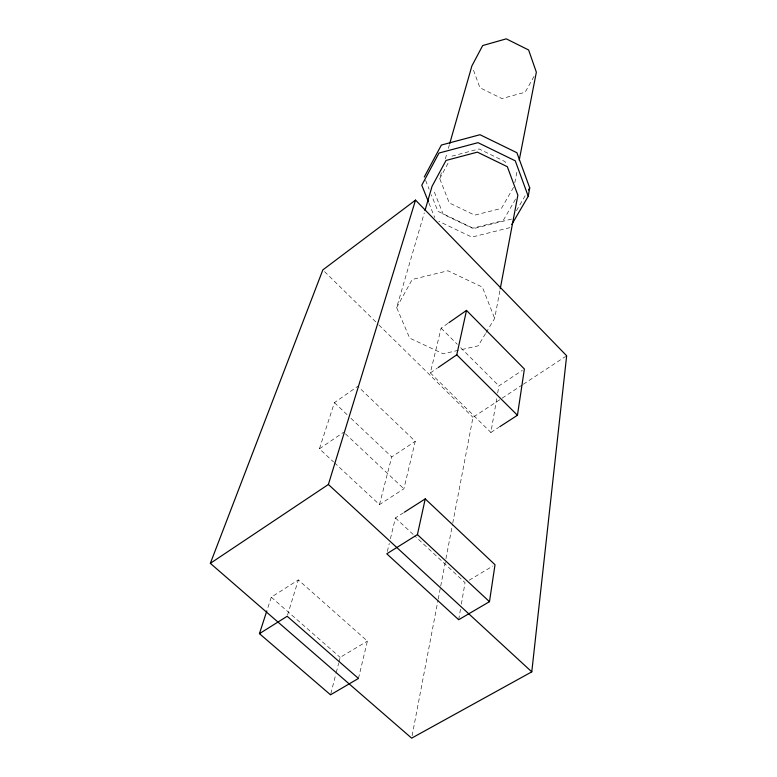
<?xml version="1.0" encoding="UTF-8"?>
<svg xmlns="http://www.w3.org/2000/svg" width="777" height="777" viewBox="0 0 777 777"><rect width="100%" height="100%" fill="white"/><g stroke="black" fill="none" stroke-linecap="round" stroke-linejoin="round"><path stroke-width="0.58" stroke-dasharray="3.88 2.91" d="M458.683 619.716L460.538 608.964M461.353 604.176L465.054 582.663L414.811 535.955M447.95 323.358L441.113 328.127L430.332 372.921L490.899 432.459L496.862 397.834M497.678 393.055L498.912 385.897L522.426 370.318M486.12 332.605L494.667 318.385L500.019 289.967M412.101 735.77L437.995 600.32M438.218 599.135L440.491 587.247M440.724 586.062L445.716 559.926M445.94 558.731L452.535 524.281M452.758 523.086L472.97 417.336L501.175 398.805M514.821 182.75L517.142 170.862M387.334 551.495L389.287 543.395M390.404 538.762L395.425 517.929L403.37 512.849M358.459 678.447L367.404 641.083L298.339 579.914L271.28 597.192L267.21 609.722M334.431 462.771L379.458 504.613L403.875 488.801L415.248 441.326L357.808 386.295L334.411 402.632L319.425 448.824L333.547 461.946M330.827 693.647L335.946 673.766M336.247 672.591L338.655 663.237M338.957 662.072L340.161 657.391L367.404 641.083M379.458 504.613L391.734 456.905L415.248 441.326M513.529 187.364L501.437 208.391L474.698 215.142L449.281 202.933L439.714 178.623L441.375 172.815M445.357 158.867L447.018 153.059M448.339 148.407L449.339 144.92M458.372 350.33L443.22 353.797L409.702 338.15L396.649 307.585L424.31 212.859M287.529 615.131L298.339 579.914M439.714 178.623L449.125 161.247M396.649 307.585L412.218 279.477L447.931 270.775L482.352 287.101L494.667 318.385M534.003 76.399L525.184 92.22L501.913 98.572L479.953 87.762L473.106 69.172M515.51 199.252L503.195 220.532L472.416 228.234L443.152 214.209L433.391 189.646M516.414 210.781L525.485 195.202M485.518 333.624L478.195 345.814L459.537 350.068M319.425 448.824L343.706 432.206M430.332 372.921L437.189 368.23M502.185 398.135L522.329 384.897M523.339 384.236L565.646 356.429M490.899 432.459L498.766 427.36M469.191 580.196L492.948 565.977M451.893 156.138L479.059 148.951L504.992 161.567L505.817 163.821M511.577 219.085L473.815 228.535L437.956 211.344L431.332 194.736M509.955 227.632L471.833 237.111L438.811 221.309M271.28 597.192L340.161 657.391M395.425 517.929L413.927 535.139M345.454 433.838L403.875 488.801M334.411 402.632L347.436 414.967M350.913 418.259L391.734 456.905M324.572 271.6L378.059 324.135M378.923 324.98L472.97 417.336M441.113 328.127L457.264 344.269M460.664 347.669L498.912 385.897M428.923 203.059L434.722 217.55M425.592 180.342L429.127 189.2"/><path stroke-width="1.17" d="M531.779 671.852L566.656 355.769L415.54 200.107L322.843 269.901L210.344 563.335L411.645 738.15L531.779 671.852L328.38 484.479L415.54 200.107M425.233 498.892L417.414 534.605L386.781 553.807L458.683 619.716L489.471 601.68L495.017 564.743L425.233 498.892L404.361 512.218M499.747 426.728L517.443 415.268L524.388 369.017L466.501 310.402L448.921 322.678M511.781 224.495L528.243 196.28L529.72 187.927L516.899 152.729L480.001 134.722L441.375 145.046L424.271 177.02M500.242 288.782L517.861 195.202L507.342 166.705L477.389 152.137L446.037 160.431L432.061 186.295L424.98 210.548M519.221 160.159L536.353 72.183L528.622 49.981L506.274 38.85L482.682 45.552L471.901 65.899L449.669 143.755M438.17 367.56L456.769 354.827L466.501 310.402M259.45 633.653L287.179 616.268L358.459 678.447L330.526 694.823L259.45 633.653L266.841 610.868M528.506 190.006L529.72 187.927M210.344 563.335L328.38 484.479M417.414 534.605L489.471 601.68M456.769 354.827L517.443 415.268M428.477 201.942L421.775 185.227L439.015 153.04L478.01 142.667L515.277 160.829L528.243 196.28"/></g></svg>
